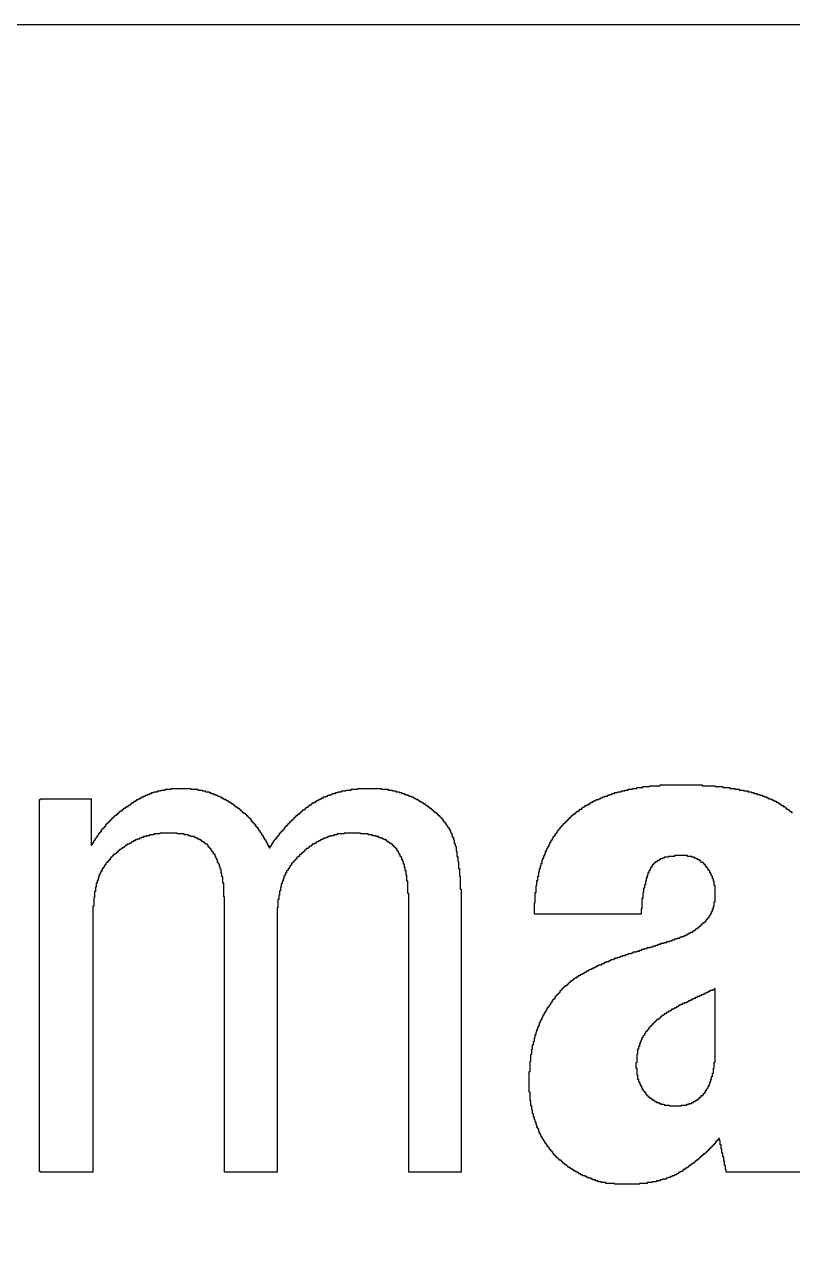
# Model space of a CAD drawing. Header units: millimetres. Extents: x 536434 to 536922, y 4231735 to 4231855.
# Drawn here: x 536464.67 to 536469.2, y 4231769.68 to 4231776.94 of the extents above; entities that cross this region are included whole.
import ezdxf

# ---------------------------------------------------------------- set-up
doc = ezdxf.new("R2010")
doc.units = ezdxf.units.MM
doc.linetypes.add('DUZ', pattern=[0])
doc.layers.get('0').update_dxf_attribs({"lineweight": 13})
doc.layers.add('MURAT_ANTET', color=7, linetype='DUZ')
doc.layers.add('R2V', color=7, linetype='Continuous')

# ---------------------------------------------------------------- blocks, each defined once
blk = doc.blocks.new('tamay')
at = {"layer": 'R2V', "color": 0}
for points in [[(6097.5, 3176, 0), (6097.5, 3176, 0), (6097.5, 3173.6, 0), (6134.9, 3173.6, 0), (6134.9, 3171.1, 0), (6157.3, 3171.1, 0), (6157.3, 3168.6, 0), (6177.3, 3168.6, 0), (6177.3, 3166.1, 0), (6192.2, 3166.1, 0), (6192.2, 3163.6, 0), (6204.7, 3163.6, 0), (6204.7, 3161.1, 0), (6217.1, 3161.1, 0), (6217.1, 3158.6, 0), (6229.6, 3158.6, 0), (6229.6, 3156.1, 0), (6239.5, 3156.1, 0), (6239.5, 3153.6, 0), (6247, 3153.6, 0), (6247, 3151.1, 0), (6257, 3151.1, 0), (6257, 3148.6, 0), (6264.5, 3148.6, 0), (6264.5, 3146.1, 0), (6271.9, 3146.1, 0), (6271.9, 3143.7, 0), (6276.9, 3143.7, 0), (6276.9, 3141.2, 0), (6284.4, 3141.2, 0), (6284.4, 3138.7, 0), (6289.4, 3138.7, 0), (6289.4, 3136.2, 0), (6296.8, 3136.2, 0), (6296.8, 3133.7, 0), (6301.8, 3133.7, 0), (6301.8, 3131.2, 0), (6306.8, 3131.2, 0), (6306.8, 3128.7, 0), (6311.8, 3128.7, 0), (6311.8, 3126.2, 0), (6316.8, 3126.2, 0), (6316.8, 3123.7, 0), (6319.3, 3123.7, 0), (6319.3, 3121.2, 0), (6324.3, 3121.2, 0), (6324.3, 3118.7, 0), (6326.7, 3118.7, 0), (6326.7, 3116.3, 0), (6331.7, 3116.3, 0), (6331.7, 3113.8, 0), (6336.7, 3113.8, 0), (6336.7, 3111.3, 0), (6339.2, 3111.3, 0), (6339.2, 3108.8, 0), (6341.7, 3108.8, 0), (6341.7, 3106.3, 0), (6346.7, 3106.3, 0), (6346.7, 3103.8, 0), (6349.2, 3103.8, 0), (6349.2, 3101.3, 0), (6351.7, 3101.3, 0), (6351.7, 3098.8, 0), (6356.6, 3098.8, 0), (6356.6, 3096.3, 0), (6359.1, 3096.3, 0)], [(6471.2, 2054.9, 0), (6167.3, 2054.9, 0), (6167.3, 2062.4, 0), (6164.8, 2062.4, 0), (6164.8, 2074.8, 0), (6162.3, 2074.8, 0), (6162.3, 2087.3, 0), (6159.8, 2087.3, 0), (6159.8, 2099.8, 0), (6157.3, 2099.8, 0), (6157.3, 2109.7, 0), (6154.8, 2109.7, 0), (6154.8, 2122.2, 0), (6152.3, 2122.2, 0), (6152.3, 2134.6, 0), (6149.9, 2134.6, 0), (6149.9, 2147.1, 0), (6147.4, 2147.1, 0), (6147.4, 2152.1, 0), (6144.9, 2152.1, 0), (6144.9, 2149.6, 0), (6142.4, 2149.6, 0), (6142.4, 2147.1, 0), (6139.9, 2147.1, 0), (6139.9, 2144.6, 0), (6137.4, 2144.6, 0), (6137.4, 2139.6, 0), (6134.9, 2139.6, 0), (6134.9, 2137.1, 0), (6132.4, 2137.1, 0), (6132.4, 2134.6, 0), (6129.9, 2134.6, 0), (6129.9, 2132.1, 0), (6127.4, 2132.1, 0), (6127.4, 2129.7, 0), (6124.9, 2129.7, 0), (6124.9, 2127.2, 0), (6122.4, 2127.2, 0), (6122.4, 2124.7, 0), (6120, 2124.7, 0), (6120, 2122.2, 0), (6117.5, 2122.2, 0), (6117.5, 2119.7, 0), (6115, 2119.7, 0), (6115, 2117.2, 0), (6112.5, 2117.2, 0), (6112.5, 2114.7, 0), (6110, 2114.7, 0), (6110, 2112.2, 0), (6107.5, 2112.2, 0), (6107.5, 2109.7, 0), (6105, 2109.7, 0), (6105, 2107.2, 0), (6100, 2107.2, 0), (6100, 2104.7, 0), (6097.5, 2104.7, 0), (6097.5, 2102.2, 0), (6095, 2102.2, 0), (6095, 2099.8, 0), (6092.6, 2099.8, 0), (6092.6, 2097.3, 0), (6090.1, 2097.3, 0), (6090.1, 2094.8, 0), (6087.6, 2094.8, 0), (6087.6, 2092.3, 0), (6085.1, 2092.3, 0), (6085.1, 2089.8, 0), (6080.1, 2089.8, 0), (6080.1, 2087.3, 0), (6077.6, 2087.3, 0), (6077.6, 2084.8, 0), (6075.1, 2084.8, 0), (6075.1, 2082.3, 0), (6072.6, 2082.3, 0), (6072.6, 2079.8, 0), (6067.6, 2079.8, 0), (6067.6, 2077.3, 0), (6065.1, 2077.3, 0), (6065.1, 2074.8, 0), (6060.2, 2074.8, 0), (6060.2, 2072.4, 0), (6057.7, 2072.4, 0), (6057.7, 2069.9, 0), (6055.2, 2069.9, 0), (6055.2, 2067.4, 0), (6050.2, 2067.4, 0), (6050.2, 2064.9, 0), (6047.7, 2064.9, 0), (6047.7, 2062.4, 0), (6042.7, 2062.4, 0), (6042.7, 2059.9, 0), (6040.2, 2059.9, 0), (6040.2, 2057.4, 0), (6035.2, 2057.4, 0), (6035.2, 2054.9, 0), (6030.3, 2054.9, 0), (6030.3, 2052.4, 0), (6027.8, 2052.4, 0), (6027.8, 2049.9, 0), (6022.8, 2049.9, 0), (6022.8, 2047.4, 0), (6017.8, 2047.4, 0), (6017.8, 2044.9, 0), (6010.3, 2044.9, 0), (6010.3, 2042.5, 0), (6005.4, 2042.5, 0), (6005.4, 2040, 0), (5997.9, 2040, 0), (5997.9, 2037.5, 0), (5992.9, 2037.5, 0), (5992.9, 2035, 0), (5982.9, 2035, 0), (5982.9, 2032.5, 0), (5975.5, 2032.5, 0), (5975.5, 2030, 0), (5965.5, 2030, 0), (5965.5, 2027.5, 0), (5953, 2027.5, 0), (5953, 2025, 0), (5938.1, 2025, 0), (5938.1, 2022.5, 0), (5915.7, 2022.5, 0), (5915.7, 2020, 0), (5843.4, 2020, 0), (5843.4, 2022.5, 0), (5818.5, 2022.5, 0), (5818.5, 2025, 0), (5806, 2025, 0), (5806, 2027.5, 0), (5796.1, 2027.5, 0), (5796.1, 2030, 0), (5788.6, 2030, 0), (5788.6, 2032.5, 0), (5781.1, 2032.5, 0), (5781.1, 2035, 0), (5776.1, 2035, 0), (5776.1, 2037.5, 0), (5768.7, 2037.5, 0), (5768.7, 2040, 0), (5763.7, 2040, 0), (5763.7, 2042.5, 0), (5758.7, 2042.5, 0), (5758.7, 2044.9, 0), (5751.2, 2044.9, 0), (5751.2, 2047.4, 0), (5746.2, 2047.4, 0), (5746.2, 2049.9, 0), (5741.3, 2049.9, 0), (5741.3, 2052.4, 0), (5738.8, 2052.4, 0), (5738.8, 2054.9, 0), (5733.8, 2054.9, 0), (5733.8, 2057.4, 0), (5728.8, 2057.4, 0), (5728.8, 2059.9, 0), (5723.8, 2059.9, 0), (5723.8, 2062.4, 0), (5721.3, 2062.4, 0), (5721.3, 2064.9, 0), (5716.3, 2064.9, 0), (5716.3, 2067.4, 0), (5713.9, 2067.4, 0), (5713.9, 2069.9, 0), (5708.9, 2069.9, 0), (5708.9, 2072.4, 0), (5706.4, 2072.4, 0), (5706.4, 2074.8, 0), (5703.9, 2074.8, 0), (5703.9, 2077.3, 0), (5698.9, 2077.3, 0), (5698.9, 2079.8, 0), (5696.4, 2079.8, 0), (5696.4, 2082.3, 0), (5693.9, 2082.3, 0), (5693.9, 2084.8, 0), (5691.4, 2084.8, 0), (5691.4, 2087.3, 0), (5688.9, 2087.3, 0), (5688.9, 2089.8, 0), (5684, 2089.8, 0), (5684, 2092.3, 0), (5681.5, 2092.3, 0), (5681.5, 2094.8, 0), (5679, 2094.8, 0), (5679, 2097.3, 0), (5676.5, 2097.3, 0), (5676.5, 2099.8, 0), (5674, 2099.8, 0), (5674, 2102.2, 0), (5671.5, 2102.2, 0), (5671.5, 2104.7, 0), (5669, 2104.7, 0), (5669, 2107.2, 0), (5666.5, 2107.2, 0), (5666.5, 2112.2, 0), (5664, 2112.2, 0), (5664, 2114.7, 0), (5661.5, 2114.7, 0), (5661.5, 2117.2, 0), (5659, 2117.2, 0), (5659, 2119.7, 0), (5656.6, 2119.7, 0), (5656.6, 2122.2, 0), (5654.1, 2122.2, 0), (5654.1, 2127.2, 0), (5651.6, 2127.2, 0), (5651.6, 2129.7, 0), (5649.1, 2129.7, 0), (5649.1, 2134.6, 0), (5646.6, 2134.6, 0), (5646.6, 2137.1, 0), (5644.1, 2137.1, 0), (5644.1, 2139.6, 0), (5641.6, 2139.6, 0), (5641.6, 2144.6, 0), (5639.1, 2144.6, 0), (5639.1, 2149.6, 0), (5636.6, 2149.6, 0), (5636.6, 2152.1, 0), (5634.1, 2152.1, 0), (5634.1, 2157.1, 0), (5631.6, 2157.1, 0), (5631.6, 2162, 0), (5629.1, 2162, 0), (5629.1, 2167, 0), (5626.7, 2167, 0), (5626.7, 2172, 0), (5624.2, 2172, 0), (5624.2, 2179.5, 0), (5621.7, 2179.5, 0), (5621.7, 2184.5, 0), (5619.2, 2184.5, 0), (5619.2, 2191.9, 0), (5616.7, 2191.9, 0), (5616.7, 2199.4, 0), (5614.2, 2199.4, 0), (5614.2, 2206.9, 0), (5611.7, 2206.9, 0), (5611.7, 2214.4, 0), (5609.2, 2214.4, 0), (5609.2, 2224.3, 0), (5606.7, 2224.3, 0), (5606.7, 2234.3, 0), (5604.2, 2234.3, 0), (5604.2, 2246.8, 0), (5601.7, 2246.8, 0), (5601.7, 2261.7, 0), (5599.3, 2261.7, 0), (5599.3, 2286.6, 0), (5596.8, 2286.6, 0), (5596.8, 2346.4, 0), (5599.3, 2346.4, 0), (5599.3, 2376.3, 0), (5601.7, 2376.3, 0), (5601.7, 2396.2, 0), (5604.2, 2396.2, 0), (5604.2, 2411.2, 0), (5606.7, 2411.2, 0), (5606.7, 2423.6, 0), (5609.2, 2423.6, 0), (5609.2, 2433.6, 0), (5611.7, 2433.6, 0), (5611.7, 2443.6, 0), (5614.2, 2443.6, 0), (5614.2, 2453.5, 0), (5616.7, 2453.5, 0), (5616.7, 2461, 0), (5619.2, 2461, 0), (5619.2, 2468.5, 0), (5621.7, 2468.5, 0), (5621.7, 2476, 0), (5624.2, 2476, 0), (5624.2, 2480.9, 0), (5626.7, 2480.9, 0), (5626.7, 2488.4, 0), (5629.1, 2488.4, 0), (5629.1, 2493.4, 0), (5631.6, 2493.4, 0), (5631.6, 2498.4, 0), (5634.1, 2498.4, 0), (5634.1, 2503.4, 0), (5636.6, 2503.4, 0), (5636.6, 2508.3, 0), (5639.1, 2508.3, 0), (5639.1, 2513.3, 0), (5641.6, 2513.3, 0), (5641.6, 2518.3, 0), (5644.1, 2518.3, 0), (5644.1, 2520.8, 0), (5646.6, 2520.8, 0), (5646.6, 2525.8, 0), (5649.1, 2525.8, 0), (5649.1, 2530.8, 0), (5651.6, 2530.8, 0), (5651.6, 2533.3, 0), (5654.1, 2533.3, 0), (5654.1, 2538.2, 0), (5656.6, 2538.2, 0), (5656.6, 2540.7, 0), (5659, 2540.7, 0), (5659, 2545.7, 0), (5661.5, 2545.7, 0), (5661.5, 2548.2, 0), (5664, 2548.2, 0), (5664, 2553.2, 0), (5666.5, 2553.2, 0), (5666.5, 2555.7, 0), (5669, 2555.7, 0), (5669, 2558.2, 0), (5671.5, 2558.2, 0), (5671.5, 2563.2, 0), (5674, 2563.2, 0), (5674, 2565.7, 0), (5676.5, 2565.7, 0), (5676.5, 2568.1, 0), (5679, 2568.1, 0), (5679, 2570.6, 0), (5681.5, 2570.6, 0), (5681.5, 2573.1, 0), (5684, 2573.1, 0), (5684, 2575.6, 0), (5686.5, 2575.6, 0), (5686.5, 2580.6, 0), (5688.9, 2580.6, 0), (5688.9, 2583.1, 0), (5691.4, 2583.1, 0), (5691.4, 2585.6, 0), (5693.9, 2585.6, 0), (5693.9, 2588.1, 0), (5696.4, 2588.1, 0), (5696.4, 2590.6, 0), (5698.9, 2590.6, 0), (5698.9, 2593.1, 0), (5701.4, 2593.1, 0), (5701.4, 2595.5, 0), (5706.4, 2595.5, 0), (5706.4, 2598, 0), (5708.9, 2598, 0), (5708.9, 2600.5, 0), (5711.4, 2600.5, 0), (5711.4, 2603, 0), (5713.9, 2603, 0), (5713.9, 2605.5, 0), (5716.3, 2605.5, 0), (5716.3, 2608, 0), (5718.8, 2608, 0), (5718.8, 2610.5, 0), (5723.8, 2610.5, 0), (5723.8, 2613, 0), (5726.3, 2613, 0), (5726.3, 2615.5, 0), (5728.8, 2615.5, 0), (5728.8, 2618, 0), (5733.8, 2618, 0), (5733.8, 2620.5, 0), (5738.8, 2620.5, 0), (5738.8, 2623, 0), (5741.3, 2623, 0), (5741.3, 2625.4, 0), (5746.2, 2625.4, 0), (5746.2, 2627.9, 0), (5751.2, 2627.9, 0), (5751.2, 2630.4, 0), (5756.2, 2630.4, 0), (5756.2, 2632.9, 0), (5758.7, 2632.9, 0), (5758.7, 2635.4, 0), (5763.7, 2635.4, 0), (5763.7, 2637.9, 0), (5768.7, 2637.9, 0), (5768.7, 2640.4, 0), (5773.7, 2640.4, 0), (5773.7, 2642.9, 0), (5778.6, 2642.9, 0), (5778.6, 2645.4, 0), (5783.6, 2645.4, 0), (5783.6, 2647.9, 0), (5788.6, 2647.9, 0), (5788.6, 2650.4, 0), (5793.6, 2650.4, 0), (5793.6, 2652.9, 0), (5798.6, 2652.9, 0), (5798.6, 2655.3, 0), (5806, 2655.3, 0), (5806, 2657.8, 0), (5811, 2657.8, 0), (5811, 2660.3, 0), (5816, 2660.3, 0), (5816, 2662.8, 0), (5821, 2662.8, 0), (5821, 2665.3, 0), (5828.5, 2665.3, 0), (5828.5, 2667.8, 0), (5833.4, 2667.8, 0), (5833.4, 2670.3, 0), (5840.9, 2670.3, 0), (5840.9, 2672.8, 0), (5845.9, 2672.8, 0), (5845.9, 2675.3, 0), (5853.4, 2675.3, 0), (5853.4, 2677.8, 0), (5860.8, 2677.8, 0), (5860.8, 2680.3, 0), (5868.3, 2680.3, 0), (5868.3, 2682.7, 0), (5875.8, 2682.7, 0), (5875.8, 2685.2, 0), (5883.3, 2685.2, 0), (5883.3, 2687.7, 0), (5893.2, 2687.7, 0), (5893.2, 2690.2, 0), (5898.2, 2690.2, 0), (5898.2, 2692.7, 0), (5908.2, 2692.7, 0), (5908.2, 2695.2, 0), (5915.7, 2695.2, 0), (5915.7, 2697.7, 0), (5923.1, 2697.7, 0), (5923.1, 2700.2, 0), (5930.6, 2700.2, 0), (5930.6, 2702.7, 0), (5938.1, 2702.7, 0), (5938.1, 2705.2, 0), (5948, 2705.2, 0), (5948, 2707.7, 0), (5955.5, 2707.7, 0), (5955.5, 2710.2, 0), (5963, 2710.2, 0), (5963, 2712.6, 0), (5970.5, 2712.6, 0), (5970.5, 2715.1, 0), (5977.9, 2715.1, 0), (5977.9, 2717.6, 0), (5987.9, 2717.6, 0), (5987.9, 2720.1, 0), (5995.4, 2720.1, 0), (5995.4, 2722.6, 0), (6002.9, 2722.6, 0), (6002.9, 2725.1, 0), (6010.3, 2725.1, 0), (6010.3, 2727.6, 0), (6017.8, 2727.6, 0), (6017.8, 2730.1, 0), (6025.3, 2730.1, 0), (6025.3, 2732.6, 0), (6032.8, 2732.6, 0), (6032.8, 2735.1, 0), (6037.7, 2735.1, 0), (6037.7, 2737.6, 0), (6045.2, 2737.6, 0), (6045.2, 2740, 0), (6050.2, 2740, 0), (6050.2, 2742.5, 0), (6055.2, 2742.5, 0), (6055.2, 2745, 0), (6060.2, 2745, 0), (6060.2, 2747.5, 0), (6065.1, 2747.5, 0), (6065.1, 2750, 0), (6070.1, 2750, 0), (6070.1, 2752.5, 0), (6072.6, 2752.5, 0), (6072.6, 2755, 0), (6077.6, 2755, 0), (6077.6, 2757.5, 0), (6080.1, 2757.5, 0), (6080.1, 2760, 0), (6082.6, 2760, 0), (6082.6, 2762.5, 0), (6087.6, 2762.5, 0), (6087.6, 2765, 0), (6090.1, 2765, 0), (6090.1, 2767.5, 0), (6092.6, 2767.5, 0), (6092.6, 2769.9, 0), (6095, 2769.9, 0), (6095, 2772.4, 0), (6097.5, 2772.4, 0), (6097.5, 2774.9, 0), (6100, 2774.9, 0), (6100, 2777.4, 0), (6105, 2777.4, 0), (6105, 2779.9, 0), (6107.5, 2779.9, 0), (6107.5, 2782.4, 0), (6110, 2782.4, 0), (6110, 2787.4, 0), (6112.5, 2787.4, 0), (6112.5, 2789.9, 0), (6115, 2789.9, 0), (6115, 2792.4, 0), (6117.5, 2792.4, 0), (6117.5, 2797.4, 0), (6120, 2797.4, 0), (6120, 2799.8, 0), (6122.4, 2799.8, 0), (6122.4, 2804.8, 0), (6124.9, 2804.8, 0), (6124.9, 2809.8, 0), (6127.4, 2809.8, 0), (6127.4, 2817.3, 0), (6129.9, 2817.3, 0), (6129.9, 2824.8, 0), (6132.4, 2824.8, 0), (6132.4, 2837.2, 0), (6134.9, 2837.2, 0), (6134.9, 2884.6, 0), (6132.4, 2884.6, 0), (6132.4, 2897, 0), (6129.9, 2897, 0), (6129.9, 2904.5, 0), (6127.4, 2904.5, 0), (6127.4, 2912, 0), (6124.9, 2912, 0), (6124.9, 2916.9, 0), (6122.4, 2916.9, 0), (6122.4, 2921.9, 0), (6120, 2921.9, 0), (6120, 2926.9, 0), (6117.5, 2926.9, 0), (6117.5, 2929.4, 0), (6115, 2929.4, 0), (6115, 2934.4, 0), (6112.5, 2934.4, 0), (6112.5, 2936.9, 0), (6110, 2936.9, 0), (6110, 2939.4, 0), (6107.5, 2939.4, 0), (6107.5, 2944.3, 0), (6105, 2944.3, 0), (6105, 2946.8, 0), (6102.5, 2946.8, 0), (6102.5, 2949.3, 0), (6100, 2949.3, 0), (6100, 2951.8, 0), (6095, 2951.8, 0), (6095, 2954.3, 0), (6092.6, 2954.3, 0), (6092.6, 2956.8, 0), (6090.1, 2956.8, 0), (6090.1, 2959.3, 0), (6085.1, 2959.3, 0), (6085.1, 2961.8, 0), (6080.1, 2961.8, 0), (6080.1, 2964.3, 0), (6075.1, 2964.3, 0), (6075.1, 2966.8, 0), (6067.6, 2966.8, 0), (6067.6, 2969.3, 0), (6055.2, 2969.3, 0), (6055.2, 2971.8, 0), (6017.8, 2971.8, 0), (6017.8, 2969.3, 0), (6000.4, 2969.3, 0), (6000.4, 2966.8, 0), (5987.9, 2966.8, 0), (5987.9, 2964.3, 0), (5982.9, 2964.3, 0), (5982.9, 2961.8, 0), (5975.5, 2961.8, 0), (5975.5, 2959.3, 0), (5973, 2959.3, 0), (5973, 2956.8, 0), (5968, 2956.8, 0), (5968, 2954.3, 0), (5963, 2954.3, 0), (5963, 2951.8, 0), (5960.5, 2951.8, 0), (5960.5, 2949.3, 0), (5958, 2949.3, 0), (5958, 2946.8, 0), (5955.5, 2946.8, 0), (5955.5, 2944.3, 0), (5953, 2944.3, 0), (5953, 2939.4, 0), (5950.5, 2939.4, 0), (5950.5, 2936.9, 0), (5948, 2936.9, 0), (5948, 2931.9, 0), (5945.6, 2931.9, 0), (5945.6, 2926.9, 0), (5943.1, 2926.9, 0), (5943.1, 2921.9, 0), (5940.6, 2921.9, 0), (5940.6, 2914.4, 0), (5938.1, 2914.4, 0), (5938.1, 2907, 0), (5935.6, 2907, 0), (5935.6, 2897, 0), (5933.1, 2897, 0), (5933.1, 2887, 0), (5930.6, 2887, 0), (5930.6, 2877.1, 0), (5928.1, 2877.1, 0), (5928.1, 2864.6, 0), (5925.6, 2864.6, 0), (5925.6, 2847.2, 0), (5923.1, 2847.2, 0), (5923.1, 2817.3, 0), (5920.6, 2817.3, 0), (5920.6, 2802.3, 0), (5611.7, 2802.3, 0), (5611.7, 2834.7, 0), (5614.2, 2834.7, 0), (5614.2, 2864.6, 0), (5616.7, 2864.6, 0), (5616.7, 2884.6, 0), (5619.2, 2884.6, 0), (5619.2, 2899.5, 0), (5621.7, 2899.5, 0), (5621.7, 2912, 0), (5624.2, 2912, 0), (5624.2, 2924.4, 0), (5626.7, 2924.4, 0), (5626.7, 2934.4, 0), (5629.1, 2934.4, 0), (5629.1, 2941.9, 0), (5631.6, 2941.9, 0), (5631.6, 2949.3, 0), (5634.1, 2949.3, 0), (5634.1, 2959.3, 0), (5636.6, 2959.3, 0), (5636.6, 2964.3, 0), (5639.1, 2964.3, 0), (5639.1, 2971.8, 0), (5641.6, 2971.8, 0), (5641.6, 2976.7, 0), (5644.1, 2976.7, 0), (5644.1, 2984.2, 0), (5646.6, 2984.2, 0), (5646.6, 2989.2, 0), (5649.1, 2989.2, 0), (5649.1, 2994.2, 0), (5651.6, 2994.2, 0), (5651.6, 2999.2, 0), (5654.1, 2999.2, 0), (5654.1, 3004.1, 0), (5656.6, 3004.1, 0), (5656.6, 3009.1, 0), (5659, 3009.1, 0), (5659, 3014.1, 0), (5661.5, 3014.1, 0), (5661.5, 3016.6, 0), (5664, 3016.6, 0), (5664, 3021.6, 0), (5666.5, 3021.6, 0), (5666.5, 3026.6, 0), (5669, 3026.6, 0), (5669, 3029.1, 0), (5671.5, 3029.1, 0), (5671.5, 3034, 0), (5674, 3034, 0), (5674, 3036.5, 0), (5676.5, 3036.5, 0), (5676.5, 3039, 0), (5679, 3039, 0), (5679, 3044, 0), (5681.5, 3044, 0), (5681.5, 3046.5, 0), (5684, 3046.5, 0), (5684, 3049, 0), (5686.5, 3049, 0), (5686.5, 3054, 0), (5688.9, 3054, 0), (5688.9, 3056.5, 0), (5691.4, 3056.5, 0), (5691.4, 3058.9, 0), (5693.9, 3058.9, 0), (5693.9, 3061.4, 0), (5696.4, 3061.4, 0), (5696.4, 3063.9, 0), (5698.9, 3063.9, 0), (5698.9, 3066.4, 0), (5701.4, 3066.4, 0), (5701.4, 3068.9, 0), (5703.9, 3068.9, 0), (5703.9, 3071.4, 0), (5706.4, 3071.4, 0), (5706.4, 3073.9, 0), (5708.9, 3073.9, 0), (5708.9, 3076.4, 0), (5711.4, 3076.4, 0), (5711.4, 3078.9, 0), (5713.9, 3078.9, 0), (5713.9, 3081.4, 0), (5716.3, 3081.4, 0), (5716.3, 3083.9, 0), (5718.8, 3083.9, 0), (5718.8, 3086.4, 0), (5721.3, 3086.4, 0), (5721.3, 3088.8, 0), (5723.8, 3088.8, 0), (5723.8, 3091.3, 0), (5728.8, 3091.3, 0), (5728.8, 3093.8, 0), (5731.3, 3093.8, 0), (5731.3, 3096.3, 0), (5733.8, 3096.3, 0), (5733.8, 3098.8, 0), (5738.8, 3098.8, 0), (5738.8, 3101.3, 0), (5741.3, 3101.3, 0), (5741.3, 3103.8, 0), (5743.8, 3103.8, 0), (5743.8, 3106.3, 0), (5748.7, 3106.3, 0), (5748.7, 3108.8, 0), (5751.2, 3108.8, 0), (5751.2, 3111.3, 0), (5756.2, 3111.3, 0), (5756.2, 3113.8, 0), (5758.7, 3113.8, 0), (5758.7, 3116.3, 0), (5763.7, 3116.3, 0), (5763.7, 3118.7, 0), (5768.7, 3118.7, 0), (5768.7, 3121.2, 0), (5773.7, 3121.2, 0), (5773.7, 3123.7, 0), (5776.1, 3123.7, 0), (5776.1, 3126.2, 0), (5781.1, 3126.2, 0), (5781.1, 3128.7, 0), (5786.1, 3128.7, 0), (5786.1, 3131.2, 0), (5791.1, 3131.2, 0), (5791.1, 3133.7, 0), (5798.6, 3133.7, 0), (5798.6, 3136.2, 0), (5803.5, 3136.2, 0), (5803.5, 3138.7, 0), (5808.5, 3138.7, 0), (5808.5, 3141.2, 0), (5816, 3141.2, 0), (5816, 3143.7, 0), (5823.5, 3143.7, 0), (5823.5, 3146.1, 0), (5828.5, 3146.1, 0), (5828.5, 3148.6, 0), (5835.9, 3148.6, 0), (5835.9, 3151.1, 0), (5843.4, 3151.1, 0), (5843.4, 3153.6, 0), (5853.4, 3153.6, 0), (5853.4, 3156.1, 0), (5863.3, 3156.1, 0), (5863.3, 3158.6, 0), (5873.3, 3158.6, 0), (5873.3, 3161.1, 0), (5883.3, 3161.1, 0), (5883.3, 3163.6, 0), (5895.7, 3163.6, 0), (5895.7, 3166.1, 0), (5908.2, 3166.1, 0), (5908.2, 3168.6, 0), (5925.6, 3168.6, 0), (5925.6, 3171.1, 0), (5945.6, 3171.1, 0), (5945.6, 3173.6, 0), (5975.5, 3173.6, 0), (5975.5, 3176, 0), (6097.5, 3176, 0)], [(5168.2, 3166.1, 0), (5168.2, 3166.1, 0), (5168.2, 3163.6, 0), (5188.2, 3163.6, 0), (5188.2, 3161.1, 0), (5200.6, 3161.1, 0), (5200.6, 3158.6, 0), (5210.6, 3158.6, 0), (5210.6, 3156.1, 0), (5220.6, 3156.1, 0), (5220.6, 3153.6, 0), (5228, 3153.6, 0), (5228, 3151.1, 0), (5235.5, 3151.1, 0), (5235.5, 3148.6, 0), (5243, 3148.6, 0), (5243, 3146.1, 0), (5248, 3146.1, 0), (5248, 3143.7, 0), (5255.4, 3143.7, 0), (5255.4, 3141.2, 0), (5260.4, 3141.2, 0), (5260.4, 3138.7, 0), (5265.4, 3138.7, 0), (5265.4, 3136.2, 0), (5270.4, 3136.2, 0), (5270.4, 3133.7, 0), (5275.4, 3133.7, 0), (5275.4, 3131.2, 0), (5277.9, 3131.2, 0), (5277.9, 3128.7, 0), (5282.8, 3128.7, 0), (5282.8, 3126.2, 0), (5287.8, 3126.2, 0), (5287.8, 3123.7, 0), (5290.3, 3123.7, 0), (5290.3, 3121.2, 0), (5295.3, 3121.2, 0), (5295.3, 3118.7, 0), (5297.8, 3118.7, 0), (5297.8, 3116.3, 0), (5302.8, 3116.3, 0), (5302.8, 3113.8, 0), (5305.3, 3113.8, 0), (5305.3, 3111.3, 0), (5307.8, 3111.3, 0), (5307.8, 3108.8, 0), (5312.7, 3108.8, 0), (5312.7, 3106.3, 0), (5315.2, 3106.3, 0), (5315.2, 3103.8, 0), (5317.7, 3103.8, 0), (5317.7, 3101.3, 0), (5320.2, 3101.3, 0), (5320.2, 3098.8, 0), (5322.7, 3098.8, 0), (5322.7, 3096.3, 0), (5327.7, 3096.3, 0), (5327.7, 3093.8, 0), (5330.2, 3093.8, 0), (5330.2, 3091.3, 0), (5332.7, 3091.3, 0), (5332.7, 3088.8, 0), (5335.2, 3088.8, 0), (5335.2, 3086.4, 0), (5337.7, 3086.4, 0), (5337.7, 3083.9, 0), (5340.1, 3083.9, 0), (5340.1, 3081.4, 0), (5342.6, 3081.4, 0), (5342.6, 3078.9, 0), (5345.1, 3078.9, 0), (5345.1, 3076.4, 0), (5347.6, 3076.4, 0), (5347.6, 3071.4, 0), (5350.1, 3071.4, 0), (5350.1, 3068.9, 0), (5352.6, 3068.9, 0), (5352.6, 3066.4, 0), (5355.1, 3066.4, 0), (5355.1, 3061.4, 0), (5357.6, 3061.4, 0), (5357.6, 3058.9, 0), (5360.1, 3058.9, 0), (5360.1, 3054, 0), (5362.6, 3054, 0), (5362.6, 3051.5, 0), (5365.1, 3051.5, 0), (5365.1, 3046.5, 0), (5367.6, 3046.5, 0), (5367.6, 3041.5, 0), (5370, 3041.5, 0), (5370, 3036.5, 0), (5372.5, 3036.5, 0), (5372.5, 3029.1, 0), (5375, 3029.1, 0), (5375, 3024.1, 0), (5377.5, 3024.1, 0), (5377.5, 3016.6, 0), (5380, 3016.6, 0), (5380, 3006.6, 0), (5382.5, 3006.6, 0), (5382.5, 2999.2, 0), (5385, 2999.2, 0), (5385, 2984.2, 0), (5387.5, 2984.2, 0), (5387.5, 2969.3, 0), (5390, 2969.3, 0), (5390, 2954.3, 0), (5392.5, 2954.3, 0), (5392.5, 2934.4, 0), (5395, 2934.4, 0), (5395, 2912, 0), (5397.4, 2912, 0), (5397.4, 2874.6, 0), (5399.9, 2874.6, 0), (5399.9, 2054.9, 0), (5248, 2054.9, 0), (5248, 2862.1, 0), (5245.5, 2862.1, 0), (5245.5, 2897, 0), (5243, 2897, 0), (5243, 2914.4, 0), (5240.5, 2914.4, 0), (5240.5, 2926.9, 0), (5238, 2926.9, 0), (5238, 2936.9, 0), (5235.5, 2936.9, 0), (5235.5, 2946.8, 0), (5233, 2946.8, 0), (5233, 2954.3, 0), (5230.5, 2954.3, 0), (5230.5, 2959.3, 0), (5228, 2959.3, 0), (5228, 2966.8, 0), (5225.5, 2966.8, 0), (5225.5, 2969.3, 0), (5223, 2969.3, 0), (5223, 2974.2, 0), (5220.6, 2974.2, 0), (5220.6, 2979.2, 0), (5218.1, 2979.2, 0), (5218.1, 2984.2, 0), (5215.6, 2984.2, 0), (5215.6, 2986.7, 0), (5213.1, 2986.7, 0), (5213.1, 2991.7, 0), (5210.6, 2991.7, 0), (5210.6, 2994.2, 0), (5208.1, 2994.2, 0), (5208.1, 2996.7, 0), (5205.6, 2996.7, 0), (5205.6, 2999.2, 0), (5203.1, 2999.2, 0), (5203.1, 3001.6, 0), (5200.6, 3001.6, 0), (5200.6, 3004.1, 0), (5198.1, 3004.1, 0), (5198.1, 3006.6, 0), (5193.2, 3006.6, 0), (5193.2, 3009.1, 0), (5190.7, 3009.1, 0), (5190.7, 3011.6, 0), (5185.7, 3011.6, 0), (5185.7, 3014.1, 0), (5183.2, 3014.1, 0), (5183.2, 3016.6, 0), (5178.2, 3016.6, 0), (5178.2, 3019.1, 0), (5173.2, 3019.1, 0), (5173.2, 3021.6, 0), (5165.7, 3021.6, 0), (5165.7, 3024.1, 0), (5160.8, 3024.1, 0), (5160.8, 3026.6, 0), (5153.3, 3026.6, 0), (5153.3, 3029.1, 0), (5143.3, 3029.1, 0), (5143.3, 3031.5, 0), (5130.9, 3031.5, 0), (5130.9, 3034, 0), (5108.4, 3034, 0), (5108.4, 3036.5, 0), (5061.1, 3036.5, 0), (5061.1, 3034, 0), (5041.2, 3034, 0), (5041.2, 3031.5, 0), (5031.2, 3031.5, 0), (5031.2, 3029.1, 0), (5021.2, 3029.1, 0), (5021.2, 3026.6, 0), (5013.8, 3026.6, 0), (5013.8, 3024.1, 0), (5008.8, 3024.1, 0), (5008.8, 3021.6, 0), (5001.3, 3021.6, 0), (5001.3, 3019.1, 0), (4996.3, 3019.1, 0), (4996.3, 3016.6, 0), (4991.3, 3016.6, 0), (4991.3, 3014.1, 0), (4986.4, 3014.1, 0), (4986.4, 3011.6, 0), (4981.4, 3011.6, 0), (4981.4, 3009.1, 0), (4978.9, 3009.1, 0), (4978.9, 3006.6, 0), (4973.9, 3006.6, 0), (4973.9, 3004.1, 0), (4968.9, 3004.1, 0), (4968.9, 3001.6, 0), (4966.4, 3001.6, 0), (4966.4, 2999.2, 0), (4961.5, 2999.2, 0), (4961.5, 2996.7, 0), (4959, 2996.7, 0), (4959, 2994.2, 0), (4956.5, 2994.2, 0), (4956.5, 2991.7, 0), (4951.5, 2991.7, 0), (4951.5, 2989.2, 0), (4949, 2989.2, 0), (4949, 2986.7, 0), (4946.5, 2986.7, 0), (4946.5, 2984.2, 0), (4944, 2984.2, 0), (4944, 2981.7, 0), (4941.5, 2981.7, 0), (4941.5, 2979.2, 0), (4939, 2979.2, 0), (4939, 2976.7, 0), (4936.5, 2976.7, 0), (4936.5, 2974.2, 0), (4931.6, 2974.2, 0), (4931.6, 2969.3, 0), (4926.6, 2969.3, 0), (4926.6, 2966.8, 0), (4924.1, 2966.8, 0), (4924.1, 2961.8, 0), (4921.6, 2961.8, 0), (4921.6, 2959.3, 0), (4919.1, 2959.3, 0), (4919.1, 2956.8, 0), (4916.6, 2956.8, 0), (4916.6, 2954.3, 0), (4914.1, 2954.3, 0), (4914.1, 2951.8, 0), (4911.6, 2951.8, 0), (4911.6, 2949.3, 0), (4909.1, 2949.3, 0), (4909.1, 2944.3, 0), (4906.6, 2944.3, 0), (4906.6, 2941.9, 0), (4904.1, 2941.9, 0), (4904.1, 2936.9, 0), (4901.7, 2936.9, 0), (4901.7, 2934.4, 0), (4899.2, 2934.4, 0), (4899.2, 2929.4, 0), (4896.7, 2929.4, 0), (4896.7, 2926.9, 0), (4894.2, 2926.9, 0), (4894.2, 2921.9, 0), (4891.7, 2921.9, 0), (4891.7, 2916.9, 0), (4889.2, 2916.9, 0), (4889.2, 2912, 0), (4886.7, 2912, 0), (4886.7, 2904.5, 0), (4884.2, 2904.5, 0), (4884.2, 2897, 0), (4881.7, 2897, 0), (4881.7, 2889.5, 0), (4879.2, 2889.5, 0), (4879.2, 2879.6, 0), (4876.7, 2879.6, 0), (4876.7, 2869.6, 0), (4874.3, 2869.6, 0), (4874.3, 2857.1, 0), (4871.8, 2857.1, 0), (4871.8, 2844.7, 0), (4869.3, 2844.7, 0), (4869.3, 2819.8, 0), (4866.8, 2819.8, 0), (4866.8, 2054.9, 0), (4714.8, 2054.9, 0), (4714.8, 2852.2, 0), (4712.3, 2852.2, 0), (4712.3, 2892, 0), (4709.8, 2892, 0), (4709.8, 2909.5, 0), (4707.3, 2909.5, 0), (4707.3, 2919.4, 0), (4704.8, 2919.4, 0), (4704.8, 2931.9, 0), (4702.3, 2931.9, 0), (4702.3, 2939.4, 0), (4699.9, 2939.4, 0), (4699.9, 2946.8, 0), (4697.4, 2946.8, 0), (4697.4, 2951.8, 0), (4694.9, 2951.8, 0), (4694.9, 2959.3, 0), (4692.4, 2959.3, 0), (4692.4, 2964.3, 0), (4689.9, 2964.3, 0), (4689.9, 2969.3, 0), (4687.4, 2969.3, 0), (4687.4, 2974.2, 0), (4684.9, 2974.2, 0), (4684.9, 2976.7, 0), (4682.4, 2976.7, 0), (4682.4, 2981.7, 0), (4679.9, 2981.7, 0), (4679.9, 2984.2, 0), (4677.4, 2984.2, 0), (4677.4, 2989.2, 0), (4674.9, 2989.2, 0), (4674.9, 2991.7, 0), (4672.4, 2991.7, 0), (4672.4, 2994.2, 0), (4670, 2994.2, 0), (4670, 2996.7, 0), (4667.5, 2996.7, 0), (4667.5, 3001.6, 0), (4665, 3001.6, 0), (4665, 3004.1, 0), (4660, 3004.1, 0), (4660, 3006.6, 0), (4657.5, 3006.6, 0), (4657.5, 3009.1, 0), (4655, 3009.1, 0), (4655, 3011.6, 0), (4650, 3011.6, 0), (4650, 3014.1, 0), (4647.5, 3014.1, 0), (4647.5, 3016.6, 0), (4642.6, 3016.6, 0), (4642.6, 3019.1, 0), (4637.6, 3019.1, 0), (4637.6, 3021.6, 0), (4632.6, 3021.6, 0), (4632.6, 3024.1, 0), (4627.6, 3024.1, 0), (4627.6, 3026.6, 0), (4617.6, 3026.6, 0), (4617.6, 3029.1, 0), (4610.2, 3029.1, 0), (4610.2, 3031.5, 0), (4597.7, 3031.5, 0), (4597.7, 3034, 0), (4577.8, 3034, 0), (4577.8, 3036.5, 0), (4527.9, 3036.5, 0), (4527.9, 3034, 0), (4510.5, 3034, 0), (4510.5, 3031.5, 0), (4498, 3031.5, 0), (4498, 3029.1, 0), (4488.1, 3029.1, 0), (4488.1, 3026.6, 0), (4480.6, 3026.6, 0), (4480.6, 3024.1, 0), (4473.1, 3024.1, 0), (4473.1, 3021.6, 0), (4468.2, 3021.6, 0), (4468.2, 3019.1, 0), (4460.7, 3019.1, 0), (4460.7, 3016.6, 0), (4455.7, 3016.6, 0), (4455.7, 3014.1, 0), (4450.7, 3014.1, 0), (4450.7, 3011.6, 0), (4445.7, 3011.6, 0), (4445.7, 3009.1, 0), (4443.2, 3009.1, 0), (4443.2, 3006.6, 0), (4438.3, 3006.6, 0), (4438.3, 3004.1, 0), (4433.3, 3004.1, 0), (4433.3, 3001.6, 0), (4428.3, 3001.6, 0), (4428.3, 2999.2, 0), (4425.8, 2999.2, 0), (4425.8, 2996.7, 0), (4423.3, 2996.7, 0), (4423.3, 2994.2, 0), (4418.3, 2994.2, 0), (4418.3, 2991.7, 0), (4415.8, 2991.7, 0), (4415.8, 2989.2, 0), (4410.8, 2989.2, 0), (4410.8, 2986.7, 0), (4408.4, 2986.7, 0), (4408.4, 2984.2, 0), (4405.9, 2984.2, 0), (4405.9, 2981.7, 0), (4403.4, 2981.7, 0), (4403.4, 2979.2, 0), (4400.9, 2979.2, 0), (4400.9, 2976.7, 0), (4395.9, 2976.7, 0), (4395.9, 2974.2, 0), (4393.4, 2974.2, 0), (4393.4, 2971.8, 0), (4390.9, 2971.8, 0), (4390.9, 2969.3, 0), (4388.4, 2969.3, 0), (4388.4, 2966.8, 0), (4385.9, 2966.8, 0), (4385.9, 2964.3, 0), (4383.4, 2964.3, 0), (4383.4, 2959.3, 0), (4381, 2959.3, 0), (4381, 2956.8, 0), (4378.5, 2956.8, 0), (4378.5, 2954.3, 0), (4376, 2954.3, 0), (4376, 2951.8, 0), (4373.5, 2951.8, 0), (4373.5, 2949.3, 0), (4371, 2949.3, 0), (4371, 2944.3, 0), (4368.5, 2944.3, 0), (4368.5, 2941.9, 0), (4366, 2941.9, 0), (4366, 2936.9, 0), (4363.5, 2936.9, 0), (4363.5, 2934.4, 0), (4361, 2934.4, 0), (4361, 2929.4, 0), (4358.5, 2929.4, 0), (4358.5, 2924.4, 0), (4356, 2924.4, 0), (4356, 2919.4, 0), (4353.5, 2919.4, 0), (4353.5, 2914.4, 0), (4351.1, 2914.4, 0), (4351.1, 2907, 0), (4348.6, 2907, 0), (4348.6, 2899.5, 0), (4346.1, 2899.5, 0), (4346.1, 2892, 0), (4343.6, 2892, 0), (4343.6, 2879.6, 0), (4341.1, 2879.6, 0), (4341.1, 2867.1, 0), (4338.6, 2867.1, 0), (4338.6, 2849.7, 0), (4336.1, 2849.7, 0), (4336.1, 2824.8, 0), (4333.6, 2824.8, 0), (4333.6, 2054.9, 0), (4181.6, 2054.9, 0), (4181.6, 2057.4, 0), (4179.1, 2057.4, 0), (4179.1, 3133.7, 0), (4181.6, 3133.7, 0), (4181.6, 3136.2, 0), (4328.6, 3136.2, 0), (4328.6, 3001.6, 0), (4331.1, 3001.6, 0), (4331.1, 3004.1, 0), (4333.6, 3004.1, 0), (4333.6, 3009.1, 0), (4336.1, 3009.1, 0), (4336.1, 3014.1, 0), (4338.6, 3014.1, 0), (4338.6, 3016.6, 0), (4341.1, 3016.6, 0), (4341.1, 3021.6, 0), (4343.6, 3021.6, 0), (4343.6, 3024.1, 0), (4346.1, 3024.1, 0), (4346.1, 3029.1, 0), (4348.6, 3029.1, 0), (4348.6, 3031.5, 0), (4351.1, 3031.5, 0), (4351.1, 3036.5, 0), (4353.5, 3036.5, 0), (4353.5, 3039, 0), (4356, 3039, 0), (4356, 3041.5, 0), (4358.5, 3041.5, 0), (4358.5, 3046.5, 0), (4361, 3046.5, 0), (4361, 3049, 0), (4363.5, 3049, 0), (4363.5, 3051.5, 0), (4366, 3051.5, 0), (4366, 3054, 0), (4368.5, 3054, 0), (4368.5, 3056.5, 0), (4371, 3056.5, 0), (4371, 3061.4, 0), (4373.5, 3061.4, 0), (4373.5, 3063.9, 0), (4376, 3063.9, 0), (4376, 3066.4, 0), (4378.5, 3066.4, 0), (4378.5, 3068.9, 0), (4381, 3068.9, 0), (4381, 3071.4, 0), (4383.4, 3071.4, 0), (4383.4, 3073.9, 0), (4385.9, 3073.9, 0), (4385.9, 3076.4, 0), (4388.4, 3076.4, 0), (4388.4, 3078.9, 0), (4390.9, 3078.9, 0), (4390.9, 3081.4, 0), (4393.4, 3081.4, 0), (4393.4, 3083.9, 0), (4395.9, 3083.9, 0), (4395.9, 3086.4, 0), (4398.4, 3086.4, 0), (4398.4, 3088.8, 0), (4403.4, 3088.8, 0), (4403.4, 3091.3, 0), (4405.9, 3091.3, 0), (4405.9, 3093.8, 0), (4408.4, 3093.8, 0), (4408.4, 3096.3, 0), (4410.8, 3096.3, 0), (4410.8, 3098.8, 0), (4413.3, 3098.8, 0), (4413.3, 3101.3, 0), (4418.3, 3101.3, 0), (4418.3, 3103.8, 0), (4420.8, 3103.8, 0), (4420.8, 3106.3, 0), (4423.3, 3106.3, 0), (4423.3, 3108.8, 0), (4428.3, 3108.8, 0), (4428.3, 3111.3, 0), (4430.8, 3111.3, 0), (4430.8, 3113.8, 0), (4435.8, 3113.8, 0), (4435.8, 3116.3, 0), (4438.3, 3116.3, 0), (4438.3, 3118.7, 0), (4443.2, 3118.7, 0), (4443.2, 3121.2, 0), (4445.7, 3121.2, 0), (4445.7, 3123.7, 0), (4450.7, 3123.7, 0), (4450.7, 3126.2, 0), (4453.2, 3126.2, 0), (4453.2, 3128.7, 0), (4458.2, 3128.7, 0), (4458.2, 3131.2, 0), (4460.7, 3131.2, 0), (4460.7, 3133.7, 0), (4465.7, 3133.7, 0), (4465.7, 3136.2, 0), (4470.6, 3136.2, 0), (4470.6, 3138.7, 0), (4475.6, 3138.7, 0), (4475.6, 3141.2, 0), (4480.6, 3141.2, 0), (4480.6, 3143.7, 0), (4485.6, 3143.7, 0), (4485.6, 3146.1, 0), (4490.6, 3146.1, 0), (4490.6, 3148.6, 0), (4498, 3148.6, 0), (4498, 3151.1, 0), (4503, 3151.1, 0), (4503, 3153.6, 0), (4510.5, 3153.6, 0), (4510.5, 3156.1, 0), (4520.5, 3156.1, 0), (4520.5, 3158.6, 0), (4530.4, 3158.6, 0), (4530.4, 3161.1, 0), (4542.9, 3161.1, 0), (4542.9, 3163.6, 0), (4560.3, 3163.6, 0), (4560.3, 3166.1, 0), (4617.6, 3166.1, 0), (4617.6, 3163.6, 0), (4637.6, 3163.6, 0), (4637.6, 3161.1, 0), (4650, 3161.1, 0), (4650, 3158.6, 0), (4660, 3158.6, 0), (4660, 3156.1, 0), (4670, 3156.1, 0), (4670, 3153.6, 0), (4674.9, 3153.6, 0), (4674.9, 3151.1, 0), (4682.4, 3151.1, 0), (4682.4, 3148.6, 0), (4689.9, 3148.6, 0), (4689.9, 3146.1, 0), (4694.9, 3146.1, 0), (4694.9, 3143.7, 0), (4699.9, 3143.7, 0), (4699.9, 3141.2, 0), (4704.8, 3141.2, 0), (4704.8, 3138.7, 0), (4709.8, 3138.7, 0), (4709.8, 3136.2, 0), (4714.8, 3136.2, 0), (4714.8, 3133.7, 0), (4719.8, 3133.7, 0), (4719.8, 3131.2, 0), (4724.8, 3131.2, 0), (4724.8, 3128.7, 0), (4727.3, 3128.7, 0), (4727.3, 3126.2, 0), (4732.2, 3126.2, 0), (4732.2, 3123.7, 0), (4734.7, 3123.7, 0), (4734.7, 3121.2, 0), (4739.7, 3121.2, 0), (4739.7, 3118.7, 0), (4742.2, 3118.7, 0), (4742.2, 3116.3, 0), (4744.7, 3116.3, 0), (4744.7, 3113.8, 0), (4749.7, 3113.8, 0), (4749.7, 3111.3, 0), (4752.2, 3111.3, 0), (4752.2, 3108.8, 0), (4757.2, 3108.8, 0), (4757.2, 3106.3, 0), (4759.6, 3106.3, 0), (4759.6, 3103.8, 0), (4762.1, 3103.8, 0), (4762.1, 3101.3, 0), (4764.6, 3101.3, 0), (4764.6, 3098.8, 0), (4767.1, 3098.8, 0), (4767.1, 3096.3, 0), (4769.6, 3096.3, 0), (4769.6, 3093.8, 0), (4774.6, 3093.8, 0), (4774.6, 3091.3, 0), (4777.1, 3091.3, 0), (4777.1, 3088.8, 0), (4779.6, 3088.8, 0), (4779.6, 3086.4, 0), (4782.1, 3086.4, 0), (4782.1, 3083.9, 0), (4784.6, 3083.9, 0), (4784.6, 3081.4, 0), (4787.1, 3081.4, 0), (4787.1, 3078.9, 0), (4789.5, 3078.9, 0), (4789.5, 3076.4, 0), (4792, 3076.4, 0), (4792, 3071.4, 0), (4794.5, 3071.4, 0), (4794.5, 3068.9, 0), (4797, 3068.9, 0), (4797, 3066.4, 0), (4799.5, 3066.4, 0), (4799.5, 3063.9, 0), (4802, 3063.9, 0), (4802, 3061.4, 0), (4804.5, 3061.4, 0), (4804.5, 3056.5, 0), (4807, 3056.5, 0), (4807, 3054, 0), (4809.5, 3054, 0), (4809.5, 3051.5, 0), (4812, 3051.5, 0), (4812, 3046.5, 0), (4814.5, 3046.5, 0), (4814.5, 3044, 0), (4816.9, 3044, 0), (4816.9, 3039, 0), (4819.4, 3039, 0), (4819.4, 3036.5, 0), (4821.9, 3036.5, 0), (4821.9, 3031.5, 0), (4824.4, 3031.5, 0), (4824.4, 3029.1, 0), (4826.9, 3029.1, 0), (4826.9, 3024.1, 0), (4829.4, 3024.1, 0), (4829.4, 3019.1, 0), (4831.9, 3019.1, 0), (4831.9, 3016.6, 0), (4834.4, 3016.6, 0), (4834.4, 3011.6, 0), (4836.9, 3011.6, 0), (4836.9, 3006.6, 0), (4839.4, 3006.6, 0), (4839.4, 3001.6, 0), (4841.9, 3001.6, 0), (4841.9, 2996.7, 0), (4844.4, 2996.7, 0), (4844.4, 2994.2, 0), (4846.8, 2994.2, 0), (4846.8, 2999.2, 0), (4849.3, 2999.2, 0), (4849.3, 3001.6, 0), (4851.8, 3001.6, 0), (4851.8, 3006.6, 0), (4854.3, 3006.6, 0), (4854.3, 3009.1, 0), (4856.8, 3009.1, 0), (4856.8, 3014.1, 0), (4859.3, 3014.1, 0), (4859.3, 3016.6, 0), (4861.8, 3016.6, 0), (4861.8, 3019.1, 0), (4864.3, 3019.1, 0), (4864.3, 3024.1, 0), (4866.8, 3024.1, 0), (4866.8, 3026.6, 0), (4869.3, 3026.6, 0), (4869.3, 3029.1, 0), (4871.8, 3029.1, 0), (4871.8, 3031.5, 0), (4874.3, 3031.5, 0), (4874.3, 3036.5, 0), (4876.7, 3036.5, 0), (4876.7, 3039, 0), (4879.2, 3039, 0), (4879.2, 3041.5, 0), (4881.7, 3041.5, 0), (4881.7, 3044, 0), (4884.2, 3044, 0), (4884.2, 3046.5, 0), (4886.7, 3046.5, 0), (4886.7, 3049, 0), (4889.2, 3049, 0), (4889.2, 3054, 0), (4891.7, 3054, 0), (4891.7, 3056.5, 0), (4894.2, 3056.5, 0), (4894.2, 3058.9, 0), (4896.7, 3058.9, 0), (4896.7, 3061.4, 0), (4899.2, 3061.4, 0), (4899.2, 3063.9, 0), (4901.7, 3063.9, 0), (4901.7, 3066.4, 0), (4904.1, 3066.4, 0), (4904.1, 3068.9, 0), (4906.6, 3068.9, 0), (4906.6, 3071.4, 0), (4909.1, 3071.4, 0), (4909.1, 3073.9, 0), (4911.6, 3073.9, 0), (4911.6, 3076.4, 0), (4914.1, 3076.4, 0), (4914.1, 3078.9, 0), (4916.6, 3078.9, 0), (4916.6, 3081.4, 0), (4919.1, 3081.4, 0), (4919.1, 3083.9, 0), (4921.6, 3083.9, 0), (4921.6, 3086.4, 0), (4924.1, 3086.4, 0), (4924.1, 3088.8, 0), (4926.6, 3088.8, 0), (4926.6, 3091.3, 0), (4931.6, 3091.3, 0), (4931.6, 3093.8, 0), (4934, 3093.8, 0), (4934, 3096.3, 0), (4936.5, 3096.3, 0), (4936.5, 3098.8, 0), (4939, 3098.8, 0), (4939, 3101.3, 0), (4941.5, 3101.3, 0), (4941.5, 3103.8, 0), (4946.5, 3103.8, 0), (4946.5, 3106.3, 0), (4949, 3106.3, 0), (4949, 3108.8, 0), (4951.5, 3108.8, 0), (4951.5, 3111.3, 0), (4956.5, 3111.3, 0), (4956.5, 3113.8, 0), (4959, 3113.8, 0), (4959, 3116.3, 0), (4961.5, 3116.3, 0), (4961.5, 3118.7, 0), (4966.4, 3118.7, 0), (4966.4, 3121.2, 0), (4968.9, 3121.2, 0), (4968.9, 3123.7, 0), (4973.9, 3123.7, 0), (4973.9, 3126.2, 0), (4978.9, 3126.2, 0), (4978.9, 3128.7, 0), (4981.4, 3128.7, 0), (4981.4, 3131.2, 0), (4986.4, 3131.2, 0), (4986.4, 3133.7, 0), (4991.3, 3133.7, 0), (4991.3, 3136.2, 0), (4996.3, 3136.2, 0), (4996.3, 3138.7, 0), (5001.3, 3138.7, 0), (5001.3, 3141.2, 0), (5008.8, 3141.2, 0), (5008.8, 3143.7, 0), (5013.8, 3143.7, 0), (5013.8, 3146.1, 0), (5021.2, 3146.1, 0), (5021.2, 3148.6, 0), (5026.2, 3148.6, 0), (5026.2, 3151.1, 0), (5036.2, 3151.1, 0), (5036.2, 3153.6, 0), (5043.7, 3153.6, 0), (5043.7, 3156.1, 0), (5053.6, 3156.1, 0), (5053.6, 3158.6, 0), (5066.1, 3158.6, 0), (5066.1, 3161.1, 0), (5081, 3161.1, 0), (5081, 3163.6, 0), (5101, 3163.6, 0), (5101, 3166.1, 0), (5168.2, 3166.1, 0)], [(6134.9, 2585.6, 0), (6134.9, 2585.6, 0), (6132.4, 2585.6, 0), (6132.4, 2583.1, 0), (6127.4, 2583.1, 0), (6127.4, 2580.6, 0), (6120, 2580.6, 0), (6120, 2578.1, 0), (6115, 2578.1, 0), (6115, 2575.6, 0), (6110, 2575.6, 0), (6110, 2573.1, 0), (6105, 2573.1, 0), (6105, 2570.6, 0), (6100, 2570.6, 0), (6100, 2568.1, 0), (6095, 2568.1, 0), (6095, 2565.7, 0), (6090.1, 2565.7, 0), (6090.1, 2563.2, 0), (6082.6, 2563.2, 0), (6082.6, 2560.7, 0), (6077.6, 2560.7, 0), (6077.6, 2558.2, 0), (6072.6, 2558.2, 0), (6072.6, 2555.7, 0), (6067.6, 2555.7, 0), (6067.6, 2553.2, 0), (6062.7, 2553.2, 0), (6062.7, 2550.7, 0), (6057.7, 2550.7, 0), (6057.7, 2548.2, 0), (6052.7, 2548.2, 0), (6052.7, 2545.7, 0), (6045.2, 2545.7, 0), (6045.2, 2543.2, 0), (6040.2, 2543.2, 0), (6040.2, 2540.7, 0), (6035.2, 2540.7, 0), (6035.2, 2538.2, 0), (6030.3, 2538.2, 0), (6030.3, 2535.8, 0), (6027.8, 2535.8, 0), (6027.8, 2533.3, 0), (6022.8, 2533.3, 0), (6022.8, 2530.8, 0), (6017.8, 2530.8, 0), (6017.8, 2528.3, 0), (6012.8, 2528.3, 0), (6012.8, 2525.8, 0), (6007.8, 2525.8, 0), (6007.8, 2523.3, 0), (6005.4, 2523.3, 0), (6005.4, 2520.8, 0), (6000.4, 2520.8, 0), (6000.4, 2518.3, 0), (5995.4, 2518.3, 0), (5995.4, 2515.8, 0), (5992.9, 2515.8, 0), (5992.9, 2513.3, 0), (5987.9, 2513.3, 0), (5987.9, 2510.8, 0), (5985.4, 2510.8, 0), (5985.4, 2508.3, 0), (5980.4, 2508.3, 0), (5980.4, 2505.9, 0), (5977.9, 2505.9, 0), (5977.9, 2503.4, 0), (5975.5, 2503.4, 0), (5975.5, 2500.9, 0), (5973, 2500.9, 0), (5973, 2498.4, 0), (5968, 2498.4, 0), (5968, 2495.9, 0), (5965.5, 2495.9, 0), (5965.5, 2493.4, 0), (5963, 2493.4, 0), (5963, 2490.9, 0), (5960.5, 2490.9, 0), (5960.5, 2488.4, 0), (5958, 2488.4, 0), (5958, 2485.9, 0), (5955.5, 2485.9, 0), (5955.5, 2483.4, 0), (5953, 2483.4, 0), (5953, 2480.9, 0), (5950.5, 2480.9, 0), (5950.5, 2478.5, 0), (5948, 2478.5, 0), (5948, 2476, 0), (5945.6, 2476, 0), (5945.6, 2473.5, 0), (5943.1, 2473.5, 0), (5943.1, 2468.5, 0), (5940.6, 2468.5, 0), (5940.6, 2466, 0), (5938.1, 2466, 0), (5938.1, 2463.5, 0), (5935.6, 2463.5, 0), (5935.6, 2461, 0), (5933.1, 2461, 0), (5933.1, 2456, 0), (5930.6, 2456, 0), (5930.6, 2451, 0), (5928.1, 2451, 0), (5928.1, 2448.6, 0), (5925.6, 2448.6, 0), (5925.6, 2443.6, 0), (5923.1, 2443.6, 0), (5923.1, 2438.6, 0), (5920.6, 2438.6, 0), (5920.6, 2433.6, 0), (5918.2, 2433.6, 0), (5918.2, 2426.1, 0), (5915.7, 2426.1, 0), (5915.7, 2418.7, 0), (5913.2, 2418.7, 0), (5913.2, 2411.2, 0), (5910.7, 2411.2, 0), (5910.7, 2396.2, 0), (5908.2, 2396.2, 0), (5908.2, 2371.3, 0), (5905.7, 2371.3, 0), (5905.7, 2356.4, 0), (5908.2, 2356.4, 0), (5908.2, 2336.4, 0), (5910.7, 2336.4, 0), (5910.7, 2324, 0), (5913.2, 2324, 0), (5913.2, 2316.5, 0), (5915.7, 2316.5, 0), (5915.7, 2311.5, 0), (5918.2, 2311.5, 0), (5918.2, 2306.5, 0), (5920.6, 2306.5, 0), (5920.6, 2301.6, 0), (5923.1, 2301.6, 0), (5923.1, 2296.6, 0), (5925.6, 2296.6, 0), (5925.6, 2291.6, 0), (5928.1, 2291.6, 0), (5928.1, 2289.1, 0), (5930.6, 2289.1, 0), (5930.6, 2286.6, 0), (5933.1, 2286.6, 0), (5933.1, 2281.6, 0), (5935.6, 2281.6, 0), (5935.6, 2279.1, 0), (5938.1, 2279.1, 0), (5938.1, 2276.6, 0), (5940.6, 2276.6, 0), (5940.6, 2274.2, 0), (5943.1, 2274.2, 0), (5943.1, 2271.7, 0), (5945.6, 2271.7, 0), (5945.6, 2269.2, 0), (5950.5, 2269.2, 0), (5950.5, 2266.7, 0), (5953, 2266.7, 0), (5953, 2264.2, 0), (5958, 2264.2, 0), (5958, 2261.7, 0), (5960.5, 2261.7, 0), (5960.5, 2259.2, 0), (5965.5, 2259.2, 0), (5965.5, 2256.7, 0), (5973, 2256.7, 0), (5973, 2254.2, 0), (5977.9, 2254.2, 0), (5977.9, 2251.7, 0), (5987.9, 2251.7, 0), (5987.9, 2249.2, 0), (6002.9, 2249.2, 0), (6002.9, 2246.8, 0), (6037.7, 2246.8, 0), (6037.7, 2249.2, 0), (6052.7, 2249.2, 0), (6052.7, 2251.7, 0), (6060.2, 2251.7, 0), (6060.2, 2254.2, 0), (6067.6, 2254.2, 0), (6067.6, 2256.7, 0), (6072.6, 2256.7, 0), (6072.6, 2259.2, 0), (6077.6, 2259.2, 0), (6077.6, 2261.7, 0), (6080.1, 2261.7, 0), (6080.1, 2264.2, 0), (6085.1, 2264.2, 0), (6085.1, 2266.7, 0), (6087.6, 2266.7, 0), (6087.6, 2269.2, 0), (6090.1, 2269.2, 0), (6090.1, 2271.7, 0), (6095, 2271.7, 0), (6095, 2276.6, 0), (6100, 2276.6, 0), (6100, 2281.6, 0), (6102.5, 2281.6, 0), (6102.5, 2284.1, 0), (6105, 2284.1, 0), (6105, 2286.6, 0), (6107.5, 2286.6, 0), (6107.5, 2291.6, 0), (6110, 2291.6, 0), (6110, 2296.6, 0), (6112.5, 2296.6, 0), (6112.5, 2299.1, 0), (6115, 2299.1, 0), (6115, 2304.1, 0), (6117.5, 2304.1, 0), (6117.5, 2309, 0), (6120, 2309, 0), (6120, 2316.5, 0), (6122.4, 2316.5, 0), (6122.4, 2324, 0), (6124.9, 2324, 0), (6124.9, 2331.5, 0), (6127.4, 2331.5, 0), (6127.4, 2341.4, 0), (6129.9, 2341.4, 0), (6129.9, 2356.4, 0), (6132.4, 2356.4, 0), (6132.4, 2373.8, 0), (6134.9, 2373.8, 0), (6134.9, 2585.6, 0)]]:
    blk.add_polyline3d(points, dxfattribs=at)
blk = doc.blocks.new('TAMAY_MIMARLIK_LOGO')
at = {"xscale": 0.0334714343440827, "yscale": 0.0334714343440827, "zscale": 0.0334714343440827}
blk.add_blockref('tamay', (-161.37, -132.19), dxfattribs=at)

msp = doc.modelspace()

# ---------------------------------------------------------------- linework, layer by layer
at = {"layer": 'MURAT_ANTET'}
msp.add_lwpolyline([(536434.1987, 4231776.9427), (536475.569, 4231776.9427), (536475.569, 4231762.4868), (536434.1987, 4231762.4868)], close=True, dxfattribs=at)
msp.add_lwpolyline([(536434.1987, 4231776.9427), (536475.569, 4231776.9427), (536475.569, 4231762.4868), (536434.1987, 4231762.4868)], close=True, dxfattribs=at)

# ---------------------------------------------------------------- block references
at = {"layer": 'MURAT_ANTET', "xscale": 0.0609170438028925, "yscale": 0.0609170438028925, "zscale": 0.0609170438028925}
msp.add_blockref('TAMAY_MIMARLIK_LOGO', (536466.0626, 4231774.0318), dxfattribs=at)

doc.saveas('drawing.dxf')
